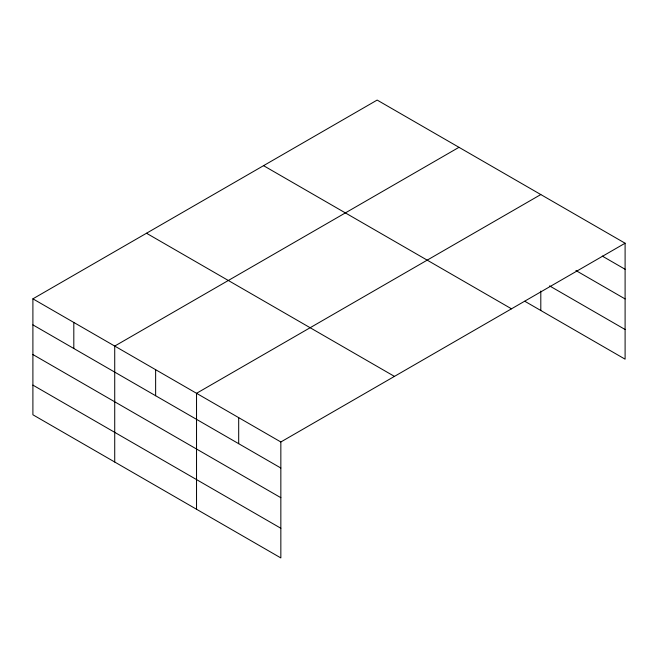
<?xml version="1.0" encoding="UTF-8"?>
<svg xmlns="http://www.w3.org/2000/svg" width="658" height="658" viewBox="0 0 658 658"><rect width="100%" height="100%" fill="white"/><g stroke="black" fill="none" stroke-linecap="round" stroke-linejoin="round"><path stroke-width="0.99" d="M625.1 243.221L377.157 100.074L32.9 298.831L32.9 414.779L280.843 557.926L280.843 441.979L625.1 243.221L625.1 359.169L524.796 301.257M458.98 147.318L114.722 346.075L114.722 462.015M540.802 194.554L196.536 393.311L196.536 509.251M602.267 256.085L625.1 269.27M575.923 270.545L625.1 298.938M549.578 285.901L625.1 329.502M263.554 165.668L511.496 308.816M146.504 233.245L394.446 376.392M32.9 298.831L280.843 441.979M32.9 324.879L280.843 468.027M32.9 354.547L280.843 497.695M32.9 385.111L280.843 528.259M540.802 291.058L540.802 310.494M238.689 417.641L238.689 443.689M155.633 369.689L155.633 395.738M73.811 322.453L73.811 348.493"/></g></svg>
